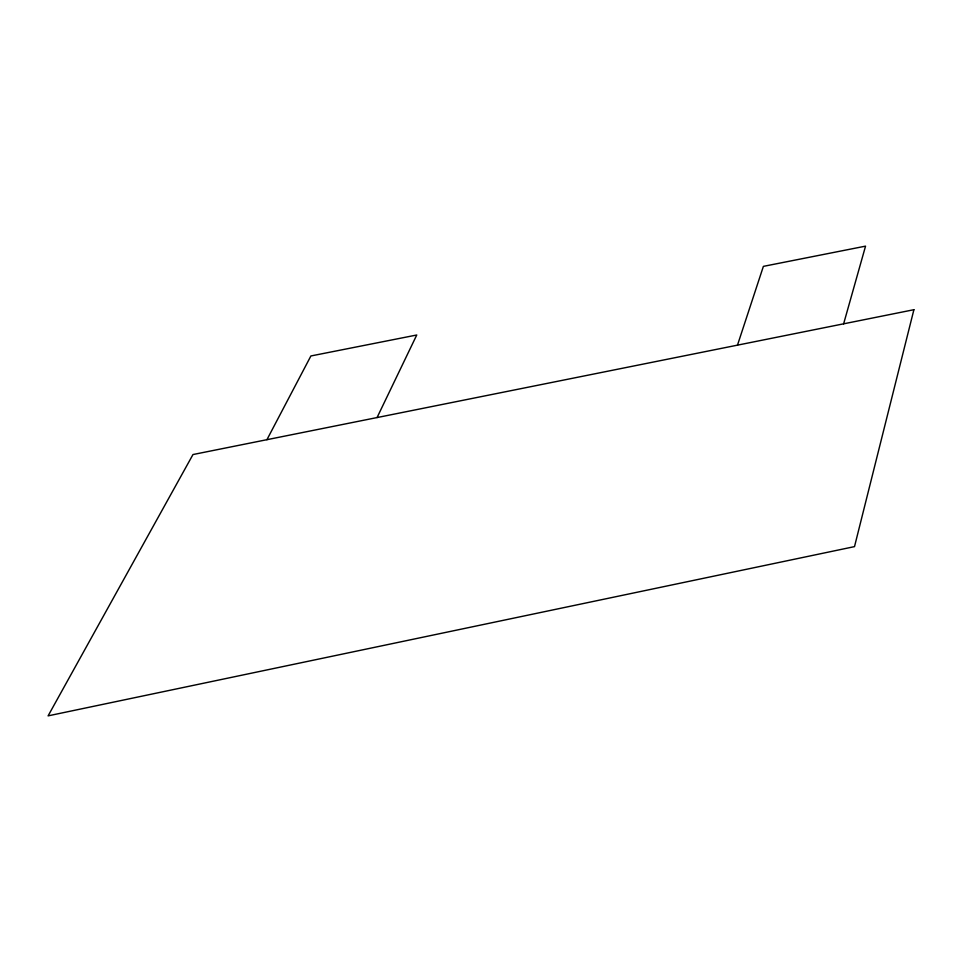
<?xml version="1.0" encoding="UTF-8"?>
<svg xmlns="http://www.w3.org/2000/svg" width="962" height="962" viewBox="0 0 962 962"><rect width="100%" height="100%" fill="white"/><g stroke="black" fill="none" stroke-linecap="round" stroke-linejoin="round"><path stroke-width="1.44" d="M843.626 323.821L865.547 246.14L763.383 266.366L737.481 345.154M377.068 417.556L416.75 335.004L310.894 355.964L266.931 439.682M913.9 309.704L854.509 546.62L48.1 715.86L192.977 454.545L913.9 309.704"/></g></svg>
